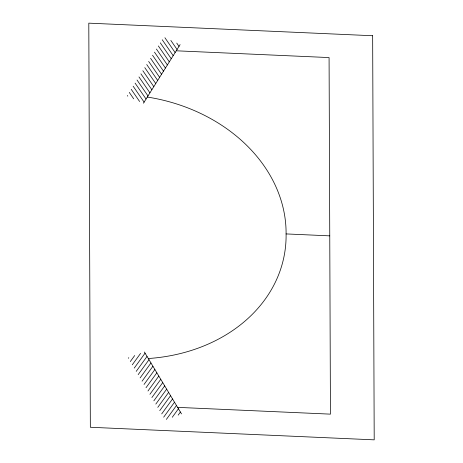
<?xml version="1.0" encoding="UTF-8"?>
<svg xmlns="http://www.w3.org/2000/svg" width="463" height="463" viewBox="0 0 463 463"><rect width="100%" height="100%" fill="white"/><g stroke="black" fill="none" stroke-linecap="round" stroke-linejoin="round"><path stroke-width="0.69" d="M143.426 103.232L180.101 44.61M128.344 358.287L128.778 357.685M130.306 361.557L134.675 355.538M132.268 364.827L140.578 353.385M134.229 368.097L145.075 353.165M136.197 371.367L147.037 356.435M138.159 374.642L148.999 359.705M140.121 377.912L150.961 362.975M142.083 381.182L152.923 366.25M144.045 384.452L154.885 369.52M146.007 387.728L156.853 372.79M147.969 390.998L158.815 376.06M149.931 394.268L160.777 379.33M151.893 397.538L162.739 382.606M153.855 400.808L164.701 385.876M155.817 404.083L166.663 389.146M157.779 407.353L168.625 392.416M159.747 410.623L170.587 395.691M161.709 413.893L172.549 398.961M163.671 417.169L174.51 402.231M166.379 419.409L176.472 405.501M172.277 417.261L178.434 408.771M178.174 415.114L180.402 412.047M176.229 50.797L329.077 57.574L330.443 414.142L177.589 407.365M147.298 97.045A160.551 130.219 7.9 0 1 286.088 233.919L329.76 235.858M127.342 95.523L127.782 96.159M176.75 43.094L179.002 46.364M170.835 40.42L177.063 49.46M164.921 37.746L175.124 52.556M162.229 39.754L173.191 55.658M160.291 42.851L171.252 58.755M158.352 45.953L169.313 61.851M156.413 49.049L167.374 64.953M154.474 52.145L165.436 68.049M152.535 55.247L163.497 71.146M150.597 58.344L161.558 74.248M148.658 61.44L159.619 77.344M146.725 64.542L157.686 80.44M144.786 67.639L155.747 83.543M142.847 70.735L153.809 86.639M140.908 73.837L151.87 89.735M138.969 76.933L149.931 92.837M137.031 80.03L147.992 95.934M135.092 83.132L146.053 99.03M133.153 86.228L144.115 102.132M131.22 89.324L139.612 101.507M129.281 92.426L133.697 98.833M144.381 352.002L181.508 413.893M286.088 233.919A160.551 130.219 7.9 0 1 148.299 358.53M372.657 35.738L88.798 23.15L90.343 427.262L374.202 439.85L372.657 35.738"/></g></svg>
